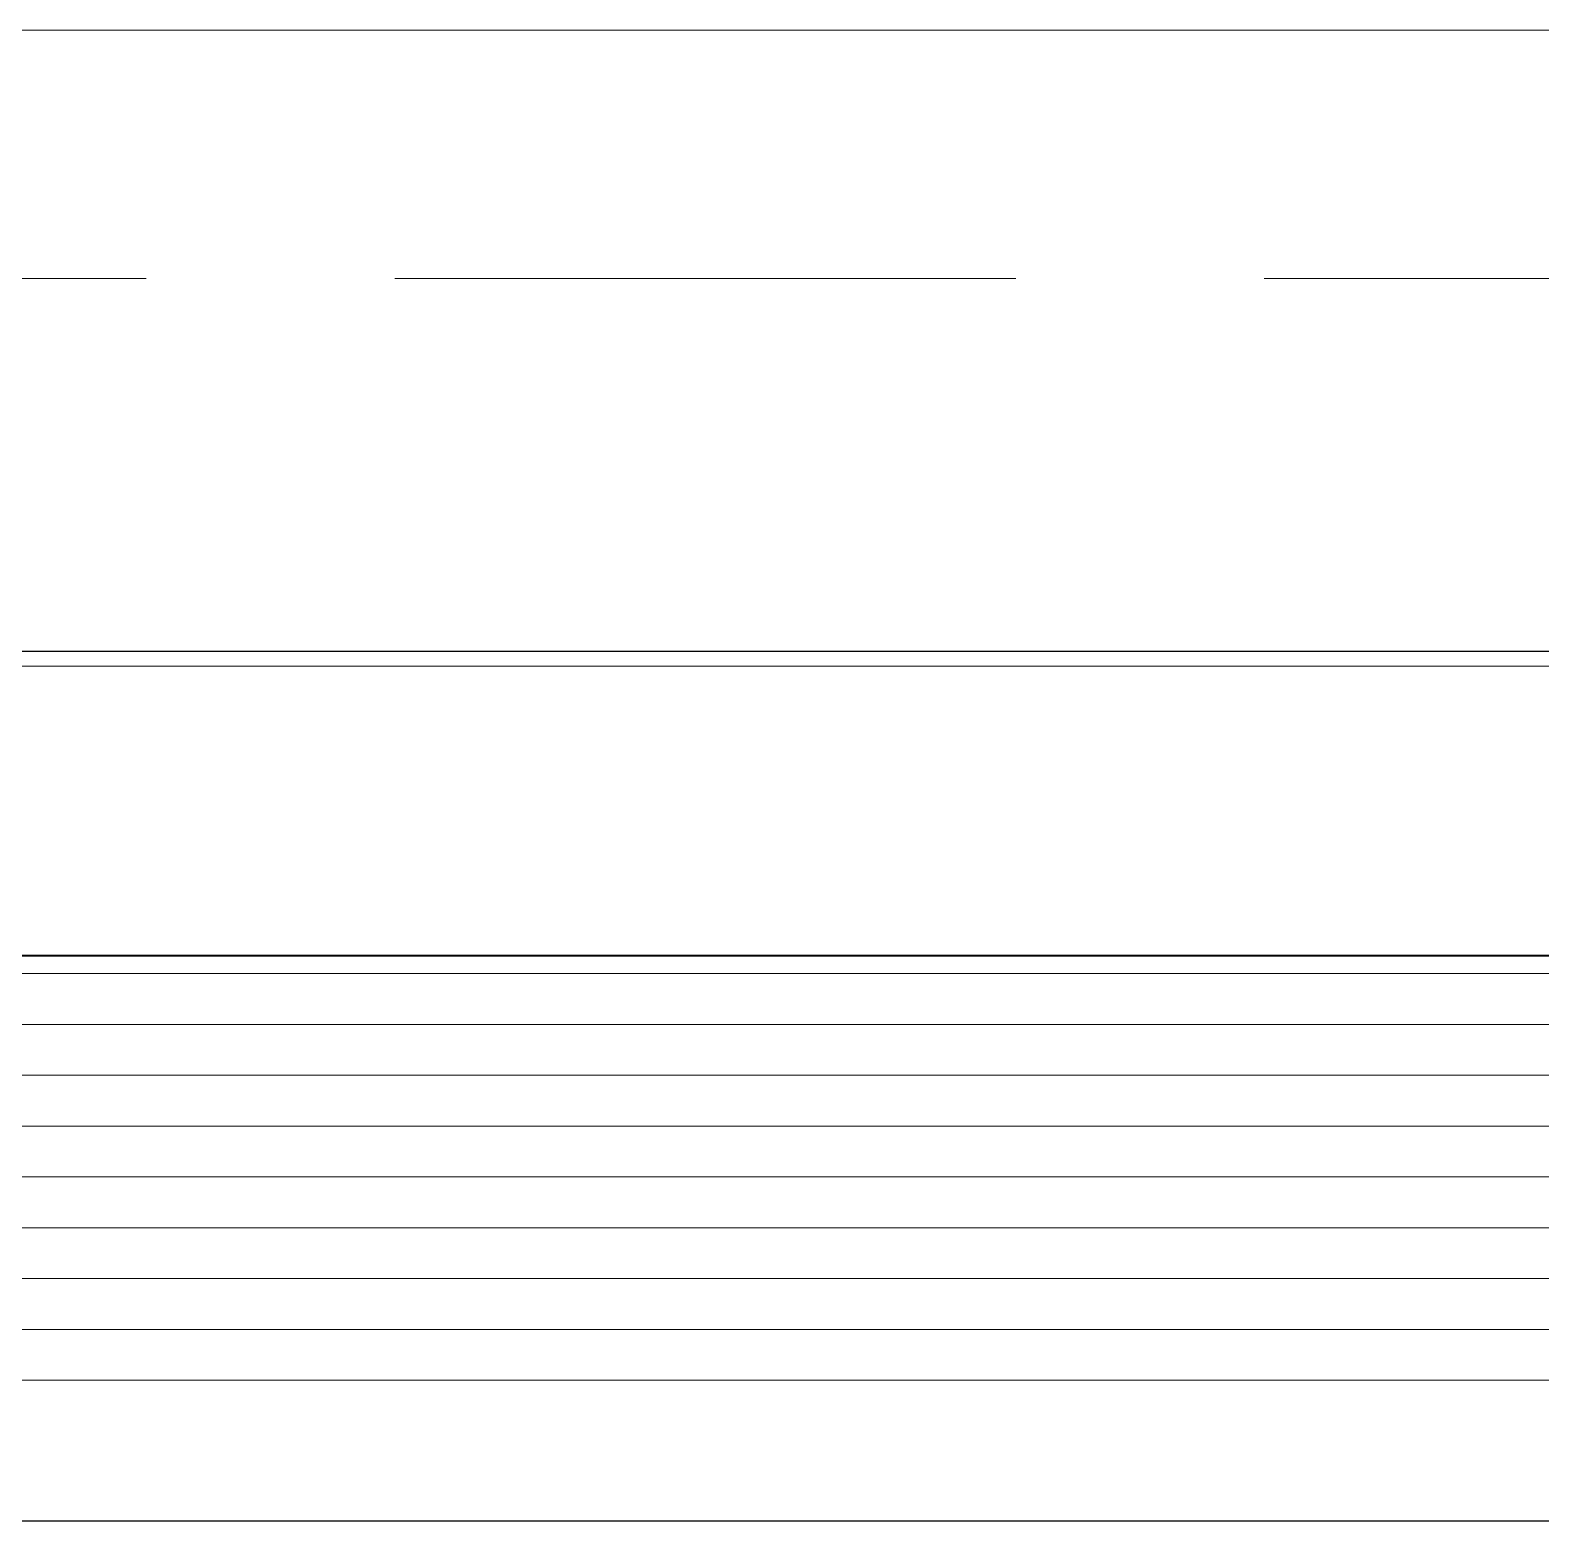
# Model space of a CAD drawing. Extents: x 27938 to 1507990, y 110129 to 923079.
# Drawn here: x 835170 to 835778, y 672057 to 672657 of the extents above; entities that cross this region are included whole.
import ezdxf

# ---------------------------------------------------------------- set-up
doc = ezdxf.new("R2010")
doc.units = 0
doc.header["$LTSCALE"] = 1000
doc.header["$MEASUREMENT"] = 0
doc.linetypes.add('DASH', pattern=[0.35, 0.25, -0.1])
for name, color, linetype, lineweight in [('平面-栏杆', 135, 'Continuous', 15), ('平面-看线', 45, 'Continuous', 15), ('平面-空调预留孔', 173, 'Continuous', 15)]:
    doc.layers.add(name, color=color, linetype=linetype, lineweight=lineweight)
doc.layers.add('看线', color=251, linetype='Continuous')

# ---------------------------------------------------------------- blocks, each defined once
blk = doc.blocks.new('gdgdgdrgdfsfs')
at = {"layer": '平面-空调预留孔'}
for p, q in [((703030.02, 763961.62), (701455.02, 763961.62)), ((703023.86, 763845.19), (701461.18, 763845.19)), ((703023.86, 763844.89), (701461.18, 763844.89)), ((703023.86, 763837.79), (701461.18, 763837.79)), ((703026.17, 763817.33), (701458.87, 763817.33)), ((703026.17, 763796.87), (701458.87, 763796.87)), ((703026.17, 763776.42), (701458.87, 763776.42)), ((703026.17, 763755.96), (701458.87, 763755.96)), ((703026.17, 763735.5), (701458.87, 763735.5)), ((703026.17, 763715.04), (701458.87, 763715.04)), ((703026.17, 763694.59), (701458.87, 763694.59)), ((703026.17, 763674.13), (701458.87, 763674.13))]:
    blk.add_line(p, q, dxfattribs=at)

msp = doc.modelspace()

# ---------------------------------------------------------------- linework, layer by layer
at = {"layer": '平面-栏杆', "color": 8}
msp.add_lwpolyline([(836266.58, 672657.17), (831616.58, 672657.17)], dxfattribs=at)
at = {"layer": '平面-看线', "color": 8, "linetype": 'DASH'}
msp.add_lwpolyline([(836266.58, 672557.17), (831616.58, 672557.17)], dxfattribs=at)
at = {"layer": '看线', "color": 8, "ltscale": 0.5}
for points in [[(831666.58, 672407.17), (836266.58, 672407.17)], [(834266.58, 672407.17), (834266.58, 672057.17), (836266.58, 672057.17), (836266.58, 672407.17)]]:
    msp.add_lwpolyline(points, dxfattribs=at)

# ---------------------------------------------------------------- block references
at = {"layer": '平面-空调预留孔', "color": 8, "xscale": -1}
msp.add_blockref('gdgdgdrgdfsfs', (1537509.1, -91560.38), dxfattribs=at)

doc.saveas('drawing.dxf')
